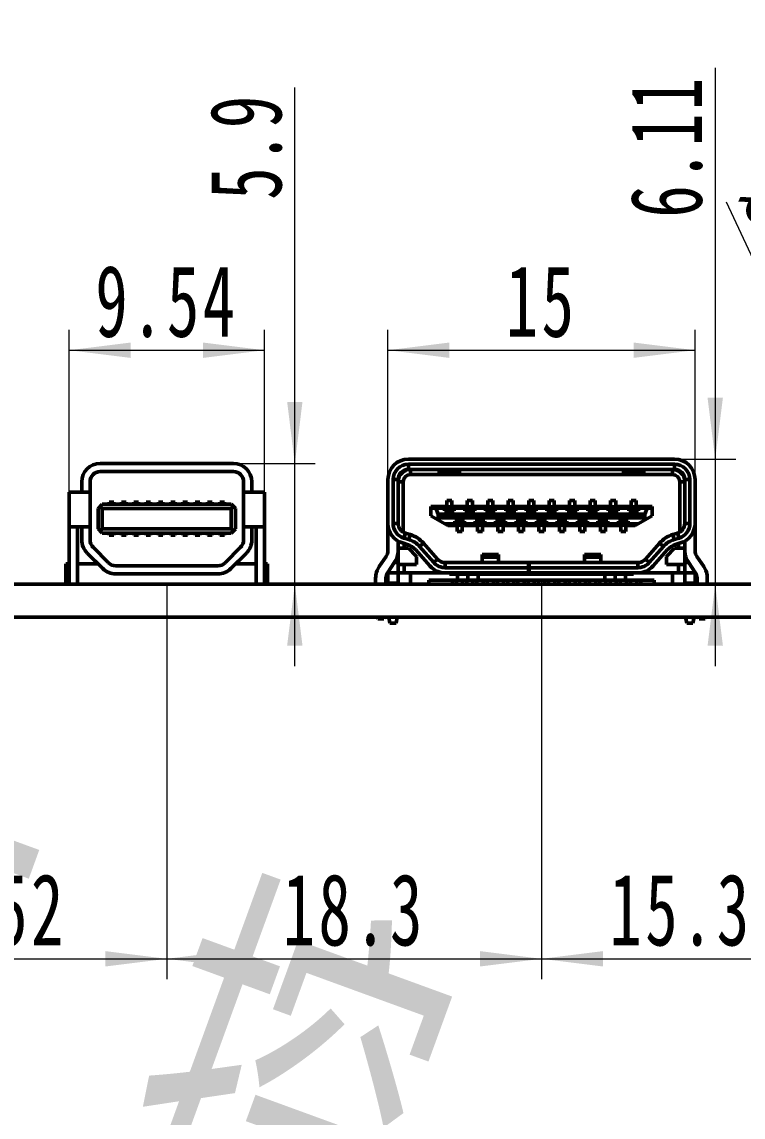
# Model space of a CAD drawing. Header units: millimetres. Extents: x -67 to 52, y -77 to 66.
# Drawn here: x -3.8 to 31.4, y 3.4 to 56.8 of the extents above; entities that cross this region are included whole.
import ezdxf

# ---------------------------------------------------------------- set-up
doc = ezdxf.new("R2010")
doc.units = ezdxf.units.MM
doc.layers.get('0').update_dxf_attribs({"lineweight": 18})
doc.layers.add('01', color=7, linetype='Continuous', lineweight=50)
doc.layers.add('尺寸线层', color=3, linetype='Continuous', lineweight=18)
doc.styles.add('标准', font='', dxfattribs={"width": 0.667})
doc.styles.get('标准').set_extended_font_data('宋体')
doc.dimstyles.new('标准', dxfattribs={"dimtxt": 3.5, "dimasz": 3, "dimexe": 1, "dimexo": 0, "dimtad": 1, "dimdsep": 46, "dimtxsty": '标准', "dimblk": '_CAXARROW', "dimcen": 0, "dimdle": 4, "dimazin": 2, "dimtfac": 0.707107, "dimtdec": 3, "dimtmove": 0, "dimatfit": 3, "dimfxl": 1, "dimtolj": 1, "dimarcsym": 1})

# ---------------------------------------------------------------- blocks, each defined once
blk = doc.blocks.new('HDMI_1')
at = {"color": 7, "linetype": 'Continuous'}
for p, q in [((-6.5, 6.105), (6.5, 6.105)), ((6.5, 5.855), (-6.5, 5.855)), ((-6.5, 5.605), (-6.5, 5.855)), ((-6.5, 5.605), (6.5, 5.605)), ((-6.4, 5.355), (-6.4, 5.605)), ((-6.4, 5.355), (6.4, 5.355)), ((-5, 5.381), (-5, 5.605)), ((-4, 5.545), (-5, 5.545)), ((-5, 5.381), (-4, 5.381)), ((-4, 5.605), (-4, 5.381)), ((4, 5.382), (4, 5.605)), ((5, 5.545), (4, 5.545)), ((4, 5.381), (5, 5.381)), ((5, 5.605), (5, 5.382)), ((6.4, 5.605), (6.4, 5.355)), ((6.5, 5.855), (6.5, 5.605)), ((-7.5, 1.634), (-7.5, 5.105)), ((-7.25, 5.105), (-7, 5.105)), ((-7.25, 5.105), (-7.25, 2.97)), ((-7, 2.97), (-7, 5.105)), ((-7, 5.005), (-6.75, 5.005)), ((-6.75, 2.539), (-6.75, 5.005)), ((6.75, 5.005), (7, 5.005)), ((6.75, 5.005), (6.75, 2.539)), ((7, 5.105), (7.25, 5.105)), ((7, 5.105), (7, 2.97)), ((7.25, 2.97), (7.25, 5.105)), ((7.5, 5.105), (7.5, 1.635)), ((-4.625, 3.79), (-5.4, 3.79)), ((-5.4, 3.344), (-5.4, 3.79)), ((-4.74, 3.79), (-4.74, 3.58)), ((-4.26, 3.78), (-4.74, 3.78)), ((-4.725, 3.78), (-4.625, 3.68)), ((-4.725, 3.78), (-4.725, 3.58)), ((-4.655, 3.79), (-4.655, 3.78)), ((-4.375, 4.08), (-4.625, 4.08)), ((-4.625, 4.08), (-4.625, 3.79)), ((-4.375, 3.79), (-4.375, 4.08)), ((-3.625, 3.79), (-4.375, 3.79)), ((-4.375, 3.68), (-4.275, 3.78)), ((-4.295, 3.78), (-4.295, 3.79)), ((-4.275, 3.78), (-4.275, 3.58)), ((-4.26, 3.58), (-4.26, 3.79)), ((-3.74, 3.79), (-3.74, 3.58)), ((-3.26, 3.78), (-3.74, 3.78)), ((-3.725, 3.78), (-3.625, 3.68)), ((-3.725, 3.78), (-3.725, 3.58)), ((-3.655, 3.79), (-3.655, 3.78)), ((-3.375, 4.08), (-3.625, 4.08)), ((-3.625, 4.08), (-3.625, 3.79)), ((-3.375, 3.79), (-3.375, 4.08)), ((-2.625, 3.79), (-3.375, 3.79)), ((-3.375, 3.68), (-3.275, 3.78)), ((-3.295, 3.78), (-3.295, 3.79)), ((-3.275, 3.78), (-3.275, 3.58)), ((-3.26, 3.58), (-3.26, 3.79)), ((-2.74, 3.79), (-2.74, 3.58)), ((-2.26, 3.78), (-2.74, 3.78)), ((-2.725, 3.78), (-2.625, 3.68)), ((-2.725, 3.78), (-2.725, 3.58)), ((-2.655, 3.79), (-2.655, 3.78)), ((-2.375, 4.08), (-2.625, 4.08)), ((-2.625, 4.08), (-2.625, 3.79)), ((-2.375, 3.79), (-2.375, 4.08)), ((-1.625, 3.79), (-2.375, 3.79)), ((-2.375, 3.68), (-2.275, 3.78)), ((-2.295, 3.78), (-2.295, 3.79)), ((-2.275, 3.78), (-2.275, 3.58)), ((-2.26, 3.58), (-2.26, 3.79)), ((-1.74, 3.79), (-1.74, 3.58)), ((-1.26, 3.78), (-1.74, 3.78)), ((-1.725, 3.78), (-1.625, 3.68)), ((-1.725, 3.78), (-1.725, 3.58)), ((-1.655, 3.79), (-1.655, 3.78)), ((-1.375, 4.08), (-1.625, 4.08)), ((-1.625, 4.08), (-1.625, 3.79)), ((-1.375, 3.79), (-1.375, 4.08)), ((-0.625, 3.79), (-1.375, 3.79)), ((-1.375, 3.68), (-1.275, 3.78)), ((-1.295, 3.78), (-1.295, 3.79)), ((-1.275, 3.78), (-1.275, 3.58)), ((-1.26, 3.58), (-1.26, 3.79)), ((-0.74, 3.79), (-0.74, 3.58)), ((-0.26, 3.78), (-0.74, 3.78)), ((-0.725, 3.78), (-0.625, 3.68)), ((-0.725, 3.78), (-0.725, 3.58)), ((-0.655, 3.79), (-0.655, 3.78)), ((-0.375, 4.08), (-0.625, 4.08)), ((-0.625, 4.08), (-0.625, 3.79)), ((-0.375, 3.79), (-0.375, 4.08)), ((0.375, 3.79), (-0.375, 3.79)), ((-0.375, 3.68), (-0.275, 3.78)), ((-0.295, 3.78), (-0.295, 3.79)), ((-0.275, 3.78), (-0.275, 3.58)), ((-0.26, 3.58), (-0.26, 3.79)), ((0.26, 3.79), (0.26, 3.58)), ((0.74, 3.78), (0.26, 3.78)), ((0.275, 3.78), (0.375, 3.68)), ((0.275, 3.78), (0.275, 3.58)), ((0.345, 3.79), (0.345, 3.78)), ((0.625, 4.08), (0.375, 4.08)), ((0.375, 4.08), (0.375, 3.79)), ((0.625, 3.79), (0.625, 4.08)), ((1.375, 3.79), (0.625, 3.79)), ((0.625, 3.68), (0.725, 3.78)), ((0.705, 3.78), (0.705, 3.79)), ((0.725, 3.78), (0.725, 3.58)), ((0.74, 3.58), (0.74, 3.79)), ((1.26, 3.79), (1.26, 3.58)), ((1.74, 3.78), (1.26, 3.78)), ((1.275, 3.78), (1.375, 3.68)), ((1.275, 3.78), (1.275, 3.58)), ((1.345, 3.79), (1.345, 3.78)), ((1.625, 4.08), (1.375, 4.08)), ((1.375, 4.08), (1.375, 3.79)), ((1.625, 3.79), (1.625, 4.08)), ((2.375, 3.79), (1.625, 3.79)), ((1.625, 3.68), (1.725, 3.78)), ((1.705, 3.78), (1.705, 3.79)), ((1.725, 3.78), (1.725, 3.58)), ((1.74, 3.58), (1.74, 3.79)), ((2.26, 3.79), (2.26, 3.58)), ((2.74, 3.78), (2.26, 3.78)), ((2.275, 3.78), (2.375, 3.68)), ((2.275, 3.78), (2.275, 3.58)), ((2.345, 3.79), (2.345, 3.78)), ((2.625, 4.08), (2.375, 4.08)), ((2.375, 4.08), (2.375, 3.79)), ((2.625, 3.79), (2.625, 4.08)), ((3.375, 3.79), (2.625, 3.79)), ((2.625, 3.68), (2.725, 3.78)), ((2.705, 3.78), (2.705, 3.79)), ((2.725, 3.78), (2.725, 3.58)), ((2.74, 3.58), (2.74, 3.79)), ((3.26, 3.79), (3.26, 3.58)), ((3.74, 3.78), (3.26, 3.78)), ((3.275, 3.78), (3.375, 3.68)), ((3.275, 3.78), (3.275, 3.58)), ((3.345, 3.79), (3.345, 3.78)), ((3.625, 4.08), (3.375, 4.08)), ((3.375, 4.08), (3.375, 3.79)), ((3.625, 3.79), (3.625, 4.08)), ((4.375, 3.79), (3.625, 3.79)), ((3.625, 3.68), (3.725, 3.78)), ((3.705, 3.78), (3.705, 3.79)), ((3.725, 3.78), (3.725, 3.58)), ((3.74, 3.58), (3.74, 3.79)), ((4.26, 3.79), (4.26, 3.58)), ((4.74, 3.78), (4.26, 3.78)), ((4.275, 3.78), (4.375, 3.68)), ((4.275, 3.78), (4.275, 3.58)), ((4.345, 3.79), (4.345, 3.78)), ((4.625, 4.08), (4.375, 4.08)), ((4.375, 4.08), (4.375, 3.79)), ((4.625, 3.79), (4.625, 4.08)), ((5.4, 3.79), (4.625, 3.79)), ((4.625, 3.68), (4.725, 3.78)), ((4.705, 3.78), (4.705, 3.79)), ((4.725, 3.78), (4.725, 3.58)), ((4.74, 3.58), (4.74, 3.79)), ((5.4, 3.79), (5.4, 3.344)), ((-4.74, 3.72), (-5.4, 3.72)), ((-5.4, 3.344), (-4.579, 2.87)), ((-5.155, 3.72), (-5.05, 3.42)), ((-5.05, 3.24), (-5.079, 3.159)), ((-5.05, 3.42), (5.05, 3.42)), ((-5.05, 3.42), (-5.05, 3.24)), ((5.05, 3.24), (-5.05, 3.24)), ((-4.74, 3.58), (-4.26, 3.58)), ((-4.375, 3.68), (-4.625, 3.68)), ((-4.625, 3.68), (-4.625, 3.58)), ((-4.375, 3.68), (-4.375, 3.58)), ((-3.74, 3.72), (-4.26, 3.72)), ((-3.74, 3.58), (-3.26, 3.58)), ((-3.375, 3.68), (-3.625, 3.68)), ((-3.625, 3.68), (-3.625, 3.58)), ((-3.375, 3.68), (-3.375, 3.58)), ((-2.74, 3.72), (-3.26, 3.72)), ((-2.74, 3.58), (-2.26, 3.58)), ((-2.375, 3.68), (-2.625, 3.68)), ((-2.625, 3.68), (-2.625, 3.58)), ((-2.375, 3.68), (-2.375, 3.58)), ((-1.74, 3.72), (-2.26, 3.72)), ((-1.74, 3.58), (-1.26, 3.58)), ((-1.375, 3.68), (-1.625, 3.68)), ((-1.625, 3.68), (-1.625, 3.58)), ((-1.375, 3.68), (-1.375, 3.58)), ((-0.74, 3.72), (-1.26, 3.72)), ((-0.74, 3.58), (-0.26, 3.58)), ((-0.375, 3.68), (-0.625, 3.68)), ((-0.625, 3.68), (-0.625, 3.58)), ((-0.375, 3.68), (-0.375, 3.58)), ((0.26, 3.72), (-0.26, 3.72)), ((0.26, 3.58), (0.74, 3.58)), ((0.625, 3.68), (0.375, 3.68)), ((0.375, 3.68), (0.375, 3.58)), ((0.625, 3.68), (0.625, 3.58)), ((1.26, 3.72), (0.74, 3.72)), ((1.26, 3.58), (1.74, 3.58)), ((1.625, 3.68), (1.375, 3.68)), ((1.375, 3.68), (1.375, 3.58)), ((1.625, 3.68), (1.625, 3.58)), ((2.26, 3.72), (1.74, 3.72)), ((2.26, 3.58), (2.74, 3.58)), ((2.625, 3.68), (2.375, 3.68)), ((2.375, 3.68), (2.375, 3.58)), ((2.625, 3.68), (2.625, 3.58)), ((3.26, 3.72), (2.74, 3.72)), ((3.26, 3.58), (3.74, 3.58)), ((3.625, 3.68), (3.375, 3.68)), ((3.375, 3.68), (3.375, 3.58)), ((3.625, 3.68), (3.625, 3.58)), ((4.26, 3.72), (3.74, 3.72)), ((4.26, 3.58), (4.74, 3.58)), ((4.625, 3.68), (4.375, 3.68)), ((4.375, 3.68), (4.375, 3.58)), ((4.579, 2.87), (5.4, 3.344)), ((4.625, 3.68), (4.625, 3.58)), ((5.4, 3.72), (4.74, 3.72)), ((5.05, 3.42), (5.155, 3.72)), ((5.05, 3.24), (5.05, 3.42)), ((5.079, 3.159), (5.05, 3.24)), ((-7, 2.97), (-7.25, 2.97)), ((-4.7, 2.94), (-4.24, 2.94)), ((-4.579, 2.87), (-4.125, 2.87)), ((-3.76, 3.08), (-4.24, 3.08)), ((-4.24, 3.08), (-4.24, 2.87)), ((-3.76, 2.88), (-4.24, 2.88)), ((-4.225, 3.08), (-4.225, 2.88)), ((-4.125, 2.98), (-4.225, 2.88)), ((-4.155, 2.88), (-4.155, 2.87)), ((-4.15, 2.88), (-4.15, 2.87)), ((-4.125, 3.08), (-4.125, 2.98)), ((-3.875, 2.98), (-4.125, 2.98)), ((-4.125, 2.87), (-4.125, 2.58)), ((-3.875, 3.08), (-3.875, 2.98)), ((-3.775, 2.88), (-3.875, 2.98)), ((-3.875, 2.87), (-3.125, 2.87)), ((-3.875, 2.58), (-3.875, 2.87)), ((-3.85, 2.87), (-3.85, 2.88)), ((-3.795, 2.87), (-3.795, 2.88)), ((-3.775, 3.08), (-3.775, 2.88)), ((-3.76, 2.87), (-3.76, 3.08)), ((-3.76, 2.94), (-3.24, 2.94)), ((-2.76, 3.08), (-3.24, 3.08)), ((-3.24, 3.08), (-3.24, 2.87)), ((-2.76, 2.88), (-3.24, 2.88)), ((-3.225, 3.08), (-3.225, 2.88)), ((-3.125, 2.98), (-3.225, 2.88)), ((-3.155, 2.88), (-3.155, 2.87)), ((-3.15, 2.88), (-3.15, 2.87)), ((-3.125, 3.08), (-3.125, 2.98)), ((-2.875, 2.98), (-3.125, 2.98)), ((-3.125, 2.87), (-3.125, 2.58)), ((-2.875, 3.08), (-2.875, 2.98)), ((-2.775, 2.88), (-2.875, 2.98)), ((-2.875, 2.87), (-2.125, 2.87)), ((-2.875, 2.58), (-2.875, 2.87)), ((-2.85, 2.87), (-2.85, 2.88)), ((-2.795, 2.87), (-2.795, 2.88)), ((-2.775, 3.08), (-2.775, 2.88)), ((-2.76, 2.87), (-2.76, 3.08)), ((-2.76, 2.94), (-2.24, 2.94)), ((-1.76, 3.08), (-2.24, 3.08)), ((-2.24, 3.08), (-2.24, 2.87)), ((-1.76, 2.88), (-2.24, 2.88)), ((-2.225, 3.08), (-2.225, 2.88)), ((-2.125, 2.98), (-2.225, 2.88)), ((-2.155, 2.88), (-2.155, 2.87)), ((-2.15, 2.88), (-2.15, 2.87)), ((-2.125, 3.08), (-2.125, 2.98)), ((-1.875, 2.98), (-2.125, 2.98)), ((-2.125, 2.87), (-2.125, 2.58)), ((-1.875, 3.08), (-1.875, 2.98)), ((-1.775, 2.88), (-1.875, 2.98)), ((-1.875, 2.87), (-1.125, 2.87)), ((-1.875, 2.58), (-1.875, 2.87)), ((-1.85, 2.87), (-1.85, 2.88)), ((-1.795, 2.87), (-1.795, 2.88)), ((-1.775, 3.08), (-1.775, 2.88)), ((-1.76, 2.87), (-1.76, 3.08)), ((-1.76, 2.94), (-1.24, 2.94)), ((-0.76, 3.08), (-1.24, 3.08)), ((-1.24, 3.08), (-1.24, 2.87)), ((-0.76, 2.88), (-1.24, 2.88)), ((-1.225, 3.08), (-1.225, 2.88)), ((-1.125, 2.98), (-1.225, 2.88)), ((-1.155, 2.88), (-1.155, 2.87)), ((-1.15, 2.88), (-1.15, 2.87)), ((-1.125, 3.08), (-1.125, 2.98)), ((-0.875, 2.98), (-1.125, 2.98)), ((-1.125, 2.87), (-1.125, 2.58)), ((-0.875, 3.08), (-0.875, 2.98)), ((-0.775, 2.88), (-0.875, 2.98)), ((-0.875, 2.87), (-0.125, 2.87)), ((-0.875, 2.58), (-0.875, 2.87)), ((-0.85, 2.87), (-0.85, 2.88)), ((-0.795, 2.87), (-0.795, 2.88)), ((-0.775, 3.08), (-0.775, 2.88)), ((-0.76, 2.87), (-0.76, 3.08)), ((-0.76, 2.94), (-0.24, 2.94)), ((0.24, 3.08), (-0.24, 3.08)), ((-0.24, 3.08), (-0.24, 2.87)), ((0.24, 2.88), (-0.24, 2.88)), ((-0.225, 3.08), (-0.225, 2.88)), ((-0.125, 2.98), (-0.225, 2.88)), ((-0.155, 2.88), (-0.155, 2.87)), ((-0.15, 2.88), (-0.15, 2.87)), ((-0.125, 3.08), (-0.125, 2.98)), ((0.125, 2.98), (-0.125, 2.98)), ((-0.125, 2.87), (-0.125, 2.58)), ((0.125, 3.08), (0.125, 2.98)), ((0.225, 2.88), (0.125, 2.98)), ((0.125, 2.87), (0.875, 2.87)), ((0.125, 2.58), (0.125, 2.87)), ((0.15, 2.87), (0.15, 2.88)), ((0.205, 2.87), (0.205, 2.88)), ((0.225, 3.08), (0.225, 2.88)), ((0.24, 2.87), (0.24, 3.08)), ((0.24, 2.94), (0.76, 2.94)), ((1.24, 3.08), (0.76, 3.08)), ((0.76, 3.08), (0.76, 2.87)), ((1.24, 2.88), (0.76, 2.88)), ((0.775, 3.08), (0.775, 2.88)), ((0.875, 2.98), (0.775, 2.88)), ((0.845, 2.88), (0.845, 2.87)), ((0.85, 2.88), (0.85, 2.87)), ((0.875, 3.08), (0.875, 2.98)), ((1.125, 2.98), (0.875, 2.98)), ((0.875, 2.87), (0.875, 2.58)), ((1.125, 3.08), (1.125, 2.98)), ((1.225, 2.88), (1.125, 2.98)), ((1.125, 2.87), (1.875, 2.87)), ((1.125, 2.58), (1.125, 2.87)), ((1.15, 2.87), (1.15, 2.88)), ((1.205, 2.87), (1.205, 2.88)), ((1.225, 3.08), (1.225, 2.88)), ((1.24, 2.87), (1.24, 3.08)), ((1.24, 2.94), (1.76, 2.94)), ((2.24, 3.08), (1.76, 3.08)), ((1.76, 3.08), (1.76, 2.87)), ((2.24, 2.88), (1.76, 2.88)), ((1.775, 3.08), (1.775, 2.88)), ((1.875, 2.98), (1.775, 2.88)), ((1.845, 2.88), (1.845, 2.87)), ((1.85, 2.88), (1.85, 2.87)), ((1.875, 3.08), (1.875, 2.98)), ((2.125, 2.98), (1.875, 2.98)), ((1.875, 2.87), (1.875, 2.58)), ((2.125, 3.08), (2.125, 2.98)), ((2.225, 2.88), (2.125, 2.98)), ((2.125, 2.87), (2.875, 2.87)), ((2.125, 2.58), (2.125, 2.87)), ((2.15, 2.87), (2.15, 2.88)), ((2.205, 2.87), (2.205, 2.88)), ((2.225, 3.08), (2.225, 2.88)), ((2.24, 2.87), (2.24, 3.08)), ((2.24, 2.94), (2.76, 2.94)), ((3.24, 3.08), (2.76, 3.08)), ((2.76, 3.08), (2.76, 2.87)), ((3.24, 2.88), (2.76, 2.88)), ((2.775, 3.08), (2.775, 2.88)), ((2.875, 2.98), (2.775, 2.88)), ((2.845, 2.88), (2.845, 2.87)), ((2.85, 2.88), (2.85, 2.87)), ((2.875, 3.08), (2.875, 2.98)), ((3.125, 2.98), (2.875, 2.98)), ((2.875, 2.87), (2.875, 2.58)), ((3.125, 3.08), (3.125, 2.98)), ((3.225, 2.88), (3.125, 2.98)), ((3.125, 2.87), (3.875, 2.87)), ((3.125, 2.58), (3.125, 2.87)), ((3.15, 2.87), (3.15, 2.88)), ((3.205, 2.87), (3.205, 2.88)), ((3.225, 3.08), (3.225, 2.88)), ((3.24, 2.87), (3.24, 3.08)), ((3.24, 2.94), (3.76, 2.94)), ((4.24, 3.08), (3.76, 3.08)), ((3.76, 3.08), (3.76, 2.87)), ((4.24, 2.88), (3.76, 2.88)), ((3.775, 3.08), (3.775, 2.88)), ((3.875, 2.98), (3.775, 2.88)), ((3.845, 2.88), (3.845, 2.87)), ((3.85, 2.88), (3.85, 2.87)), ((3.875, 3.08), (3.875, 2.98)), ((4.125, 2.98), (3.875, 2.98)), ((3.875, 2.87), (3.875, 2.58)), ((4.125, 3.08), (4.125, 2.98)), ((4.225, 2.88), (4.125, 2.98)), ((4.125, 2.87), (4.579, 2.87)), ((4.125, 2.58), (4.125, 2.87)), ((4.15, 2.87), (4.15, 2.88)), ((4.205, 2.87), (4.205, 2.88)), ((4.225, 3.08), (4.225, 2.88)), ((4.24, 2.87), (4.24, 3.08)), ((4.24, 2.94), (4.7, 2.94)), ((7.25, 2.97), (7, 2.97)), ((-6.718, 2.252), (-6.645, 2.492)), ((-6.481, 2.18), (-6.718, 2.252)), ((-6.408, 2.42), (-6.645, 2.492)), ((-6.408, 2.42), (-6.481, 2.18)), ((-4.125, 2.58), (-3.875, 2.58)), ((-3.125, 2.58), (-2.875, 2.58)), ((-2.125, 2.58), (-1.875, 2.58)), ((-1.125, 2.58), (-0.875, 2.58)), ((-0.125, 2.58), (0.125, 2.58)), ((0.875, 2.58), (1.125, 2.58)), ((1.875, 2.58), (2.125, 2.58)), ((2.875, 2.58), (3.125, 2.58)), ((3.875, 2.58), (4.125, 2.58)), ((6.645, 2.492), (6.408, 2.42)), ((6.481, 2.18), (6.408, 2.42)), ((6.718, 2.252), (6.481, 2.18)), ((6.645, 2.492), (6.718, 2.252)), ((-7, 0), (-7, 2.106)), ((-6.5, 1.755), (-7, 1.755)), ((-6.791, 2.013), (-6.554, 1.941)), ((-6.7, 1.755), (-6.7, 1.986)), ((-6.5, 1.755), (-6.1, 1.355)), ((-6.14, 1.676), (-5.45, 0.893)), ((-5.953, 1.841), (-5.765, 2.006)), ((-5.262, 1.059), (-5.953, 1.841)), ((-5.075, 1.224), (-5.765, 2.006)), ((5.765, 2.006), (5.075, 1.224)), ((5.953, 1.841), (5.262, 1.059)), ((5.45, 0.893), (6.14, 1.676)), ((5.765, 2.006), (5.953, 1.841)), ((6.1, 1.355), (6.5, 1.755)), ((7, 1.755), (6.5, 1.755)), ((6.554, 1.941), (6.791, 2.013)), ((6.7, 1.986), (6.7, 1.755)), ((7, 0), (7, 2.106)), ((-7.587, 1.352), (-7.924, 0.86)), ((-7.512, 0.578), (-7.175, 1.07)), ((-6.1, 0.955), (-6.1, 1.355)), ((-5.075, 1.224), (-5.262, 1.059)), ((-2.1, 1.449), (-2.9, 1.449)), ((-2.9, 1.055), (-2.9, 1.449)), ((-2.9, 1.317), (-2.1, 1.317)), ((-2.1, 1.449), (-2.1, 1.055)), ((2.1, 1.449), (2.9, 1.449)), ((2.1, 1.055), (2.1, 1.449)), ((2.1, 1.317), (2.9, 1.317)), ((2.9, 1.449), (2.9, 1.055)), ((5.262, 1.059), (5.075, 1.224)), ((6.1, 0.955), (6.1, 1.355)), ((7.175, 1.07), (7.512, 0.578)), ((7.924, 0.86), (7.587, 1.352)), ((-7.5, 0), (-7.5, 0.595)), ((-0.616, 0.555), (-7.5, 0.555)), ((-7.185, 1.055), (-7, 1.055)), ((-7, 0.955), (-6.1, 0.955)), ((-6.7, 0.555), (-6.7, 0.955)), ((-6.4, 0.555), (-6.4, 0.005)), ((4.7, 1.055), (-4.7, 1.055)), ((-4.7, 0.805), (-4.7, 1.055)), ((-4.7, 0.805), (-0.627, 0.805)), ((-4.5, 0.555), (-4.5, 0.485)), ((-0.627, 1.055), (-0.627, 0.555)), ((-0.607, 0.555), (-0.607, 1.055)), ((-0.607, 0.805), (4.7, 0.805)), ((7.5, 0.555), (-0.607, 0.555)), ((4.5, 0.555), (4.5, 0.485)), ((4.7, 1.055), (4.7, 0.805)), ((7, 0.955), (6.1, 0.955)), ((6.4, 0.555), (6.4, 0.005)), ((6.7, 0.955), (6.7, 0.555)), ((7.185, 1.055), (7, 1.055)), ((7.5, 0), (7.5, 0.595)), ((-8.099, 0), (-8.099, 0.295)), ((-7.599, 0), (-7.599, 0.296)), ((-7.5, 0.055), (-7, 0.055)), ((5.5, 0.205), (-5.5, 0.205)), ((-5.5, 0.205), (-5.5, 0.005)), ((4.5, 0.485), (-4.5, 0.485)), ((-4.35, 0), (-4.35, 0.205)), ((-4.15, 0.205), (-4.15, 0)), ((-4.1, 0.485), (-4.1, 0.205)), ((-3.85, 0), (-3.85, 0.205)), ((-3.65, 0.205), (-3.65, 0)), ((-3.6, 0.205), (-3.6, 0.485)), ((-3.35, 0), (-3.35, 0.205)), ((-3.15, 0.205), (-3.15, 0)), ((-3.1, 0.205), (-3.1, 0.485)), ((-2.85, 0), (-2.85, 0.205)), ((-2.65, 0.205), (-2.65, 0)), ((-2.35, 0), (-2.35, 0.205)), ((-2.15, 0.205), (-2.15, 0)), ((-1.85, 0), (-1.85, 0.205)), ((-1.65, 0.205), (-1.65, 0)), ((-1.35, 0), (-1.35, 0.205)), ((-1.15, 0.205), (-1.15, 0)), ((-0.85, 0), (-0.85, 0.205)), ((-0.65, 0.205), (-0.65, 0)), ((-0.35, 0), (-0.35, 0.205)), ((-0.15, 0.205), (-0.15, 0)), ((0.15, 0), (0.15, 0.205)), ((0.35, 0.205), (0.35, 0)), ((0.65, 0), (0.65, 0.205)), ((0.85, 0.205), (0.85, 0)), ((1.15, 0), (1.15, 0.205)), ((1.35, 0.205), (1.35, 0)), ((1.65, 0), (1.65, 0.205)), ((1.85, 0.205), (1.85, 0)), ((2.15, 0), (2.15, 0.205)), ((2.35, 0.205), (2.35, 0)), ((2.65, 0), (2.65, 0.205)), ((2.85, 0.205), (2.85, 0)), ((3.1, 0.485), (3.1, 0.205)), ((3.15, 0), (3.15, 0.205)), ((3.35, 0.205), (3.35, 0)), ((3.6, 0.485), (3.6, 0.205)), ((3.65, 0), (3.65, 0.205)), ((3.85, 0.205), (3.85, 0)), ((4.1, 0.205), (4.1, 0.485)), ((4.15, 0), (4.15, 0.205)), ((4.35, 0.205), (4.35, 0)), ((4.65, 0), (4.65, 0.205)), ((4.85, 0.205), (4.85, 0)), ((5.5, 0.205), (5.5, 0.005)), ((7, 0.055), (7.5, 0.055)), ((7.599, 0), (7.599, 0.295)), ((8.099, 0), (8.099, 0.296)), ((-7.999, -1.695), (-8.018, -1.6)), ((-7.68, -1.6), (-7.699, -1.695)), ((-7.459, -1.6), (-7.4, -1.895)), ((-7.1, -1.895), (-7.041, -1.6)), ((7.1, -1.895), (7.041, -1.6)), ((7.459, -1.6), (7.4, -1.895)), ((7.699, -1.695), (7.68, -1.6)), ((8.018, -1.6), (7.999, -1.695)), ((-7.999, -1.695), (-7.699, -1.695)), ((-7.4, -1.895), (-7.1, -1.895)), ((7.1, -1.895), (7.4, -1.895)), ((7.699, -1.695), (7.999, -1.695))]:
    blk.add_line(p, q, dxfattribs=at)
for centre, radius, start, end in [((-6.5, 5.105), 1, 90, 180), ((6.5, 5.105), 1, 0, 90), ((-6.5, 5.105), 0.75, 90, 180), ((-6.4, 5.005), 0.6, 90, 180), ((-6.5, 5.105), 0.5, 90, 180), ((-6.4, 5.005), 0.35, 90, 180), ((6.4, 5.005), 0.6, 0, 90), ((6.4, 5.005), 0.35, 0, 90), ((6.5, 5.105), 0.75, 0, 90), ((6.5, 5.105), 0.5, 0, 90), ((-6.5, 2.97), 1, 180, 253.1118), ((-6.5, 2.97), 0.75, 180, 253.1118), ((-6.5, 2.97), 0.5, 180, 253.1118), ((6.5, 2.97), 0.5, 286.8882, 0), ((6.5, 2.97), 0.75, 286.8882, 360), ((6.5, 2.97), 1, 286.8882, 360), ((-6.815, 1.08), 1.15, 41.4334, 73.1118), ((-6.815, 1.08), 1.4, 41.4334, 73.1118), ((6.815, 1.08), 1.4, 106.8882, 138.5666), ((6.815, 1.08), 1.15, 106.8882, 138.5666), ((-8, 1.634), 0.5, 325.642, 359.9997), ((-8, 1.634), 1, 325.6124, 359.9999), ((-6.815, 1.08), 0.9, 41.4334, 73.1118), ((6.815, 1.08), 0.9, 106.8882, 138.5666), ((8, 1.634), 1, 180.0001, 214.3876), ((8, 1.634), 0.5, 180.0003, 214.358), ((-4.7, 1.555), 0.5, 221.4334, 270), ((4.7, 1.555), 0.5, 270, 318.5666), ((-7.099, 0.296), 1, 145.6124, 179.9999), ((-7.099, 0.296), 0.5, 145.642, 179.9997), ((-4.7, 1.555), 1, 221.4334, 270), ((-4.7, 1.555), 0.75, 221.4334, 270), ((4.7, 1.555), 0.75, 270, 318.5666), ((4.7, 1.555), 1, 270, 318.5666), ((7.099, 0.296), 0.5, 0.0003, 34.358), ((7.099, 0.296), 1, 0.0001, 34.3876)]:
    blk.add_arc(centre, radius, start, end, dxfattribs=at)
blk = doc.blocks.new('*X10')
at = {"layer": '01', "ltscale": 0.4}
for p, q in [((68.551, 158.583), (68.551, 159.583)), ((78.401, 158.583), (78.401, 159.583))]:
    blk.add_line(p, q, dxfattribs=at)
blk = doc.blocks.new('*X11')
at = {"layer": '01', "ltscale": 0.4}
for p, q in [((70.666, 162.583), (70.666, 162.483)), ((70.886, 162.583), (70.886, 162.483))]:
    blk.add_line(p, q, dxfattribs=at)
blk = doc.blocks.new('*X12')
at = {"layer": '01', "ltscale": 0.4}
for p, q in [((70.666, 161.083), (70.666, 160.983)), ((70.886, 161.083), (70.886, 160.983))]:
    blk.add_line(p, q, dxfattribs=at)
blk = doc.blocks.new('*X13')
at = {"layer": '01', "ltscale": 0.4}
for p, q in [((71.266, 162.583), (71.266, 162.483)), ((71.486, 162.583), (71.486, 162.483))]:
    blk.add_line(p, q, dxfattribs=at)
blk = doc.blocks.new('*X14')
at = {"layer": '01', "ltscale": 0.4}
for p, q in [((71.266, 161.083), (71.266, 160.983)), ((71.486, 161.083), (71.486, 160.983))]:
    blk.add_line(p, q, dxfattribs=at)
blk = doc.blocks.new('*X15')
at = {"layer": '01', "ltscale": 0.4}
for p, q in [((71.866, 162.583), (71.866, 162.483)), ((72.086, 162.583), (72.086, 162.483))]:
    blk.add_line(p, q, dxfattribs=at)
blk = doc.blocks.new('*X16')
at = {"layer": '01', "ltscale": 0.4}
for p, q in [((71.866, 161.083), (71.866, 160.983)), ((72.086, 161.083), (72.086, 160.983))]:
    blk.add_line(p, q, dxfattribs=at)
blk = doc.blocks.new('*X17')
at = {"layer": '01', "ltscale": 0.4}
for p, q in [((72.466, 162.583), (72.466, 162.483)), ((72.686, 162.583), (72.686, 162.483))]:
    blk.add_line(p, q, dxfattribs=at)
blk = doc.blocks.new('*X18')
at = {"layer": '01', "ltscale": 0.4}
for p, q in [((72.466, 161.083), (72.466, 160.983)), ((72.686, 161.083), (72.686, 160.983))]:
    blk.add_line(p, q, dxfattribs=at)
blk = doc.blocks.new('*X19')
at = {"layer": '01', "ltscale": 0.4}
for p, q in [((73.066, 162.583), (73.066, 162.483)), ((73.286, 162.583), (73.286, 162.483))]:
    blk.add_line(p, q, dxfattribs=at)
blk = doc.blocks.new('*X20')
at = {"layer": '01', "ltscale": 0.4}
for p, q in [((73.066, 161.083), (73.066, 160.983)), ((73.286, 161.083), (73.286, 160.983))]:
    blk.add_line(p, q, dxfattribs=at)
blk = doc.blocks.new('*X21')
at = {"layer": '01', "ltscale": 0.4}
for p, q in [((73.666, 162.583), (73.666, 162.483)), ((73.886, 162.583), (73.886, 162.483))]:
    blk.add_line(p, q, dxfattribs=at)
blk = doc.blocks.new('*X22')
at = {"layer": '01', "ltscale": 0.4}
for p, q in [((73.666, 161.083), (73.666, 160.983)), ((73.886, 161.083), (73.886, 160.983))]:
    blk.add_line(p, q, dxfattribs=at)
blk = doc.blocks.new('*X23')
at = {"layer": '01', "ltscale": 0.4}
for p, q in [((74.266, 162.583), (74.266, 162.483)), ((74.486, 162.583), (74.486, 162.483))]:
    blk.add_line(p, q, dxfattribs=at)
blk = doc.blocks.new('*X24')
at = {"layer": '01', "ltscale": 0.4}
for p, q in [((74.266, 161.083), (74.266, 160.983)), ((74.486, 161.083), (74.486, 160.983))]:
    blk.add_line(p, q, dxfattribs=at)
blk = doc.blocks.new('*X25')
at = {"layer": '01', "ltscale": 0.4}
for p, q in [((74.866, 162.583), (74.866, 162.483)), ((75.086, 162.583), (75.086, 162.483))]:
    blk.add_line(p, q, dxfattribs=at)
blk = doc.blocks.new('*X26')
at = {"layer": '01', "ltscale": 0.4}
for p, q in [((74.866, 161.083), (74.866, 160.983)), ((75.086, 161.083), (75.086, 160.983))]:
    blk.add_line(p, q, dxfattribs=at)
blk = doc.blocks.new('*X27')
at = {"layer": '01', "ltscale": 0.4}
for p, q in [((75.466, 162.583), (75.466, 162.483)), ((75.686, 162.583), (75.686, 162.483))]:
    blk.add_line(p, q, dxfattribs=at)
blk = doc.blocks.new('*X28')
at = {"layer": '01', "ltscale": 0.4}
for p, q in [((75.466, 161.083), (75.466, 160.983)), ((75.686, 161.083), (75.686, 160.983))]:
    blk.add_line(p, q, dxfattribs=at)
blk = doc.blocks.new('*X29')
at = {"layer": '01', "ltscale": 0.4}
for p, q in [((76.066, 162.583), (76.066, 162.483)), ((76.286, 162.583), (76.286, 162.483))]:
    blk.add_line(p, q, dxfattribs=at)
blk = doc.blocks.new('*X30')
at = {"layer": '01', "ltscale": 0.4}
for p, q in [((76.066, 161.083), (76.066, 160.983)), ((76.286, 161.083), (76.286, 160.983))]:
    blk.add_line(p, q, dxfattribs=at)
blk = doc.blocks.new('*X49')
at = {"layer": '尺寸线层', "ltscale": 0.4, "transparency": 16777216}
for points in [[(-15.27, 11.077), (-12.27, 11.452), (-12.27, 10.702)], [(3.25, 11.077), (0.25, 11.452), (0.25, 10.702)]]:
    blk.add_hatch(color=0, dxfattribs=at).paths.add_polyline_path(points, flags=0)
at = {"layer": '尺寸线层', "color": 0, "ltscale": 0.4, "transparency": 16777216}
for p, q in [((-15.27, 29.362), (-15.27, 10.077)), ((3.25, 29.362), (3.25, 10.077)), ((-15.27, 11.077), (3.25, 11.077))]:
    blk.add_line(p, q, dxfattribs=at)
at = {"layer": '尺寸线层', "color": 0, "ltscale": 0.4, "transparency": 16777216, "insert": (-6.01, 13.452), "char_height": 3.5, "width": 14.31987, "attachment_point": 5, "line_spacing_factor": 1.15057, "style": '标准'}
blk.add_mtext('\\T1.1;18.52', dxfattribs=at)
blk = doc.blocks.new('_CAXARROW')
blk.add_hatch(color=0).paths.add_polyline_path([(0, 0), (-1, 0.125), (-1, -0.125)], flags=0)
blk = doc.blocks.new('*X50')
at = {"layer": '尺寸线层', "ltscale": 0.4, "transparency": 16777216}
for points in [[(3.25, 11.077), (6.25, 11.452), (6.25, 10.702)], [(21.55, 11.077), (18.55, 11.452), (18.55, 10.702)]]:
    blk.add_hatch(color=0, dxfattribs=at).paths.add_polyline_path(points, flags=0)
at = {"layer": '尺寸线层', "color": 0, "ltscale": 0.4, "transparency": 16777216}
for p, q in [((21.55, 29.567), (21.55, 10.077)), ((3.25, 29.362), (3.25, 10.077)), ((3.25, 11.077), (21.55, 11.077))]:
    blk.add_line(p, q, dxfattribs=at)
at = {"layer": '尺寸线层', "color": 0, "ltscale": 0.4, "transparency": 16777216, "insert": (12.4, 13.452), "char_height": 3.5, "width": 11.4559, "attachment_point": 5, "line_spacing_factor": 1.15057, "style": '标准'}
blk.add_mtext('\\T1.1;18.3', dxfattribs=at)
blk = doc.blocks.new('*X51')
at = {"layer": '尺寸线层', "ltscale": 0.4, "transparency": 16777216}
for points in [[(21.55, 11.077), (24.55, 11.452), (24.55, 10.702)], [(36.92, 11.077), (33.92, 11.452), (33.92, 10.702)]]:
    blk.add_hatch(color=0, dxfattribs=at).paths.add_polyline_path(points, flags=0)
at = {"layer": '尺寸线层', "color": 0, "ltscale": 0.4, "transparency": 16777216}
for p, q in [((21.55, 29.567), (21.55, 10.077)), ((36.92, 29.362), (36.92, 10.077)), ((21.55, 11.077), (36.92, 11.077))]:
    blk.add_line(p, q, dxfattribs=at)
at = {"layer": '尺寸线层', "color": 0, "ltscale": 0.4, "transparency": 16777216, "insert": (29.235, 13.452), "char_height": 3.5, "width": 14.31987, "attachment_point": 5, "line_spacing_factor": 1.15057, "style": '标准'}
blk.add_mtext('\\T1.1;15.37', dxfattribs=at)
blk = doc.blocks.new('*X59')
at = {"layer": '尺寸线层', "ltscale": 0.4, "transparency": 16777216}
for points in [[(-1.52, 40.785), (1.48, 41.16), (1.48, 40.41)], [(8.02, 40.785), (5.02, 41.16), (5.02, 40.41)]]:
    blk.add_hatch(color=0, dxfattribs=at).paths.add_polyline_path(points, flags=0)
at = {"layer": '尺寸线层', "color": 0, "ltscale": 0.4, "transparency": 16777216}
for p, q in [((-1.52, 33.862), (-1.52, 41.785)), ((8.02, 33.862), (8.02, 41.785)), ((-1.52, 40.785), (8.02, 40.785))]:
    blk.add_line(p, q, dxfattribs=at)
at = {"layer": '尺寸线层', "color": 0, "ltscale": 0.4, "transparency": 16777216, "insert": (3.25, 43.16), "char_height": 3.5, "width": 11.4559, "attachment_point": 5, "line_spacing_factor": 1.15057, "style": '标准'}
blk.add_mtext('\\T1.1;9.54', dxfattribs=at)
blk = doc.blocks.new('*X60')
at = {"layer": '尺寸线层', "ltscale": 0.4, "transparency": 16777216}
for points in [[(9.502, 35.262), (9.127, 38.262), (9.877, 38.262)], [(9.502, 29.362), (9.127, 26.362), (9.877, 26.362)]]:
    blk.add_hatch(color=0, dxfattribs=at).paths.add_polyline_path(points, flags=0)
at = {"layer": '尺寸线层', "color": 0, "ltscale": 0.4, "transparency": 16777216}
for p, q in [((9.502, 25.362), (9.502, 53.61)), ((6.5, 35.262), (10.502, 35.262)), ((8.175, 29.362), (10.502, 29.362))]:
    blk.add_line(p, q, dxfattribs=at)
at = {"layer": '尺寸线层', "color": 0, "ltscale": 0.4, "transparency": 16777216, "insert": (7.127, 50.746), "char_height": 3.5, "width": 8.59192, "attachment_point": 5, "rotation": 90, "line_spacing_factor": 1.15057, "style": '标准'}
blk.add_mtext('\\T1.1;5.9', dxfattribs=at)
blk = doc.blocks.new('*X61')
at = {"layer": '尺寸线层', "ltscale": 0.4, "transparency": 16777216}
for points in [[(14.05, 40.785), (17.05, 41.16), (17.05, 40.41)], [(29.05, 40.785), (26.05, 41.16), (26.05, 40.41)]]:
    blk.add_hatch(color=0, dxfattribs=at).paths.add_polyline_path(points, flags=0)
at = {"layer": '尺寸线层', "color": 0, "ltscale": 0.4, "transparency": 16777216}
for p, q in [((14.05, 34.467), (14.05, 41.785)), ((29.05, 34.467), (29.05, 41.785)), ((14.05, 40.785), (29.05, 40.785))]:
    blk.add_line(p, q, dxfattribs=at)
at = {"layer": '尺寸线层', "color": 0, "ltscale": 0.4, "transparency": 16777216, "insert": (21.55, 43.16), "char_height": 3.5, "width": 5.72795, "attachment_point": 5, "line_spacing_factor": 1.15057, "style": '标准'}
blk.add_mtext('\\T1.1;15', dxfattribs=at)
blk = doc.blocks.new('*X62')
at = {"layer": '尺寸线层', "ltscale": 0.4, "transparency": 16777216}
for points in [[(30.037, 35.467), (30.412, 38.467), (29.662, 38.467)], [(30.037, 29.362), (30.412, 26.362), (29.662, 26.362)]]:
    blk.add_hatch(color=0, dxfattribs=at).paths.add_polyline_path(points, flags=0)
at = {"layer": '尺寸线层', "color": 0, "ltscale": 0.4, "transparency": 16777216}
for p, q in [((30.037, 54.565), (30.037, 25.362)), ((28.05, 35.467), (31.037, 35.467)), ((29.649, 29.362), (31.037, 29.362))]:
    blk.add_line(p, q, dxfattribs=at)
at = {"layer": '尺寸线层', "color": 0, "ltscale": 0.4, "transparency": 16777216, "insert": (27.662, 50.746), "char_height": 3.5, "width": 11.4559, "attachment_point": 5, "rotation": 90, "line_spacing_factor": 1.15057, "style": '标准'}
blk.add_mtext('\\T1.1;6.11', dxfattribs=at)
blk = doc.blocks.new('*X64')
at = {"layer": '尺寸线层', "ltscale": 0.4, "transparency": 16777216}
for points in [[(36.39, 35.594), (35.456, 38.47), (34.777, 38.151)], [(37.45, 33.33), (39.063, 30.773), (38.384, 30.455)]]:
    blk.add_hatch(color=0, dxfattribs=at).paths.add_polyline_path(points, flags=0)
at = {"layer": '尺寸线层', "color": 0, "ltscale": 0.4, "transparency": 16777216}
blk.add_line((30.563, 48.027), (39.148, 29.708), dxfattribs=at)
at = {"layer": '尺寸线层', "color": 0, "ltscale": 0.4, "transparency": 16777216, "insert": (34.335, 45.577), "char_height": 3.5, "width": 22.66082, "attachment_point": 5, "rotation": 295.1098, "line_spacing_factor": 1.15057, "style": '标准'}
blk.add_mtext('\\T1.1;%%C2.5', dxfattribs=at)

msp = doc.modelspace()

# ---------------------------------------------------------------- linework, layer by layer
at = {"layer": '01', "ltscale": 0.4}
for p, q in [((0, 35.262), (6.5, 35.262)), ((0, 34.862), (6.5, 34.862)), ((-0.9, 33.862), (-0.9, 34.362)), ((7.4, 33.862), (7.4, 34.362)), ((-1.52, 33.862), (-0.5, 33.862)), ((-1.52, 29.362), (-1.52, 33.862)), ((8.02, 33.862), (7, 33.862)), ((8.02, 29.362), (8.02, 33.862)), ((0.1, 33.262), (-0.1, 33.062)), ((0.1, 33.062), (0, 33.162)), ((0.1, 33.262), (6.4, 33.262)), ((0.44, 33.362), (0.66, 33.362)), ((0.44, 33.262), (0.66, 33.262)), ((1.04, 33.362), (1.26, 33.362)), ((1.04, 33.262), (1.26, 33.262)), ((1.64, 33.362), (1.86, 33.362)), ((1.64, 33.262), (1.86, 33.262)), ((2.24, 33.362), (2.46, 33.362)), ((2.24, 33.262), (2.46, 33.262)), ((2.84, 33.362), (3.06, 33.362)), ((2.84, 33.262), (3.06, 33.262)), ((3.44, 33.362), (3.66, 33.362)), ((3.44, 33.262), (3.66, 33.262)), ((4.04, 33.362), (4.26, 33.362)), ((4.04, 33.262), (4.26, 33.262)), ((4.64, 33.362), (4.86, 33.362)), ((4.64, 33.262), (4.86, 33.262)), ((5.24, 33.362), (5.46, 33.362)), ((5.24, 33.262), (5.46, 33.262)), ((5.84, 33.362), (6.06, 33.362)), ((5.84, 33.262), (6.06, 33.262)), ((6.4, 33.262), (6.6, 33.062)), ((6.4, 33.062), (6.5, 33.162)), ((0.1, 33.062), (6.4, 33.062)), ((-1.52, 32.162), (-0.5, 32.162)), ((-1.12, 29.362), (-1.12, 32.162)), ((-0.9, 31.519), (-0.9, 32.162)), ((8.02, 32.162), (7, 32.162)), ((7.4, 31.519), (7.4, 32.162)), ((7.62, 29.362), (7.62, 32.162)), ((-0.1, 32.062), (0.1, 31.862)), ((0.1, 32.062), (0, 31.962)), ((0.1, 32.062), (6.4, 32.062)), ((0.1, 31.862), (6.4, 31.862)), ((0.44, 31.862), (0.66, 31.862)), ((0.44, 31.762), (0.66, 31.762)), ((1.04, 31.862), (1.26, 31.862)), ((1.04, 31.762), (1.26, 31.762)), ((1.64, 31.862), (1.86, 31.862)), ((1.64, 31.762), (1.86, 31.762)), ((2.24, 31.862), (2.46, 31.862)), ((2.24, 31.762), (2.46, 31.762)), ((2.84, 31.862), (3.06, 31.862)), ((2.84, 31.762), (3.06, 31.762)), ((3.44, 31.862), (3.66, 31.862)), ((3.44, 31.762), (3.66, 31.762)), ((4.04, 31.862), (4.26, 31.862)), ((4.04, 31.762), (4.26, 31.762)), ((4.64, 31.862), (4.86, 31.862)), ((4.64, 31.762), (4.86, 31.762)), ((5.24, 31.862), (5.46, 31.862)), ((5.24, 31.762), (5.46, 31.762)), ((5.84, 31.862), (6.06, 31.862)), ((5.84, 31.762), (6.06, 31.762)), ((6.4, 32.062), (6.5, 31.962)), ((6.6, 32.062), (6.4, 31.862)), ((0.404, 30.409), (-0.354, 31.166)), ((6.096, 30.409), (6.854, 31.166)), ((0.121, 30.126), (-0.636, 30.883)), ((6.379, 30.126), (7.136, 30.883)), ((-1.675, 30.362), (-1.52, 30.362)), ((-1.12, 30.362), (-0.116, 30.362)), ((0.757, 30.262), (5.743, 30.262)), ((6.616, 30.362), (7.62, 30.362)), ((8.02, 30.362), (8.175, 30.362)), ((0.757, 29.862), (5.743, 29.862)), ((50.76, 29.362), (-49.24, 29.362)), ((-1.675, 29.362), (-1.52, 29.362)), ((-1.12, 29.362), (7.62, 29.362)), ((8.02, 29.362), (8.175, 29.362)), ((-49.24, 27.762), (50.76, 27.762))]:
    msp.add_line(p, q, dxfattribs=at)
at = {"layer": '01'}
for p, q in [((-0.5, 34.362), (-0.5, 31.519)), ((7, 34.362), (7, 31.519)), ((-0.1, 32.062), (-0.1, 33.062)), ((0.1, 32.062), (0.1, 33.062)), ((6.4, 32.062), (6.4, 33.062)), ((6.6, 32.062), (6.6, 33.062))]:
    msp.add_line(p, q, dxfattribs=at)
for centre, radius, start, end in [((0, 34.362), 0.9, 90, 180), ((0, 34.362), 0.5, 90, 180), ((6.5, 34.362), 0.9, 0, 90), ((6.5, 34.362), 0.5, 0, 90), ((0, 31.519), 0.9, 180, 225), ((0, 31.519), 0.5, 180, 225), ((6.5, 31.519), 0.5, 315, 0), ((6.5, 31.519), 0.9, 315, 0)]:
    msp.add_arc(centre, radius, start, end, dxfattribs=at)
at = {"layer": '01', "ltscale": 0.4}
for centre, radius, start, end in [((0.757, 30.762), 0.9, 225, 270), ((0.757, 30.762), 0.5, 225, 270), ((5.743, 30.762), 0.5, 270, 315), ((5.743, 30.762), 0.9, 270, 315)]:
    msp.add_arc(centre, radius, start, end, dxfattribs=at)

# ---------------------------------------------------------------- block references
for name, p in [('HDMI_1', (21.55, 29.362)), ('*X11', (-70.226, -129.22)), ('*X13', (-70.226, -129.22)), ('*X15', (-70.226, -129.22)), ('*X17', (-70.226, -129.22)), ('*X19', (-70.226, -129.22)), ('*X21', (-70.226, -129.22)), ('*X23', (-70.226, -129.22)), ('*X25', (-70.226, -129.22)), ('*X27', (-70.226, -129.22)), ('*X29', (-70.226, -129.22)), ('*X12', (-70.226, -129.22)), ('*X14', (-70.226, -129.22)), ('*X16', (-70.226, -129.22)), ('*X18', (-70.226, -129.22)), ('*X20', (-70.226, -129.22)), ('*X22', (-70.226, -129.22)), ('*X24', (-70.226, -129.22)), ('*X26', (-70.226, -129.22)), ('*X28', (-70.226, -129.22)), ('*X30', (-70.226, -129.22)), ('*X10', (-70.226, -129.22))]:
    msp.add_blockref(name, p, dxfattribs=at)

# ---------------------------------------------------------------- texts
at = {"layer": '01', "ltscale": 0.4, "insert": (-54.564, 35.703), "char_height": 15, "attachment_point": 1, "rotation": 339.968, "style": '标准'}
msp.add_mtext_dynamic_manual_height_columns('{\\T1.55;\\C251;研盛芯控ELSKY}', width=129.1207, gutter_width=1, heights=[0], dxfattribs=at)

# ---------------------------------------------------------------- dimensions: what is measured, and where the dimension line sits
at = {"layer": '尺寸线层', "ltscale": 0.4}
dim = msp.add_diameter_dim_2p(p1=(37.45, 33.33), p2=(36.39, 35.594), dimstyle='标准', override={"dimpost": '%%C<>', "dimsah": 1, "dimtmove": 0, "dimatfit": 1, "dimtzin": 8}, dxfattribs=at)
dim.commit()
dim.dimension.update_dxf_attribs({"geometry": '*X64', "text_midpoint": (32.184, 44.569), "dimtype": 163})
for base, p1, p2, angle, picture, middle in [((30.036660976, 29.362258529), (28.05, 35.467258529), (29.649, 29.362258529), 270, '*X62', (30.036660976, 50.745998418)), ((9.502, 35.262), (8.175, 29.362), (6.5, 35.262), 90, '*X60', (9.502, 50.746))]:
    dim = msp.add_linear_dim(base=base, p1=p1, p2=p2, angle=angle, dimstyle='标准', override={"dimsah": 1, "dimtzin": 8}, dxfattribs=at)
    dim.commit()
    dim.dimension.update_dxf_attribs({"geometry": picture, "text_midpoint": middle, "dimtype": 160})
for base, p1, p2, picture, middle in [((8.02, 40.785), (-1.52, 33.862), (8.02, 33.862), '*X59', (3.25, 40.785)), ((29.05, 40.785), (14.05, 34.467), (29.05, 34.467), '*X61', (21.55, 40.785)), ((21.55, 11.077), (3.25, 29.362), (21.55, 29.567), '*X50', (12.4, 11.077)), ((36.92, 11.077), (21.55, 29.567), (36.92, 29.362), '*X51', (29.235, 11.077)), ((3.25, 11.077), (-15.27, 29.362), (3.25, 29.362), '*X49', (-6.01, 11.077))]:
    dim = msp.add_linear_dim(base=base, p1=p1, p2=p2, angle=0, dimstyle='标准', override={"dimsah": 1, "dimtzin": 8}, dxfattribs=at)
    dim.commit()
    dim.dimension.update_dxf_attribs({"geometry": picture, "text_midpoint": middle})

doc.saveas('drawing.dxf')
